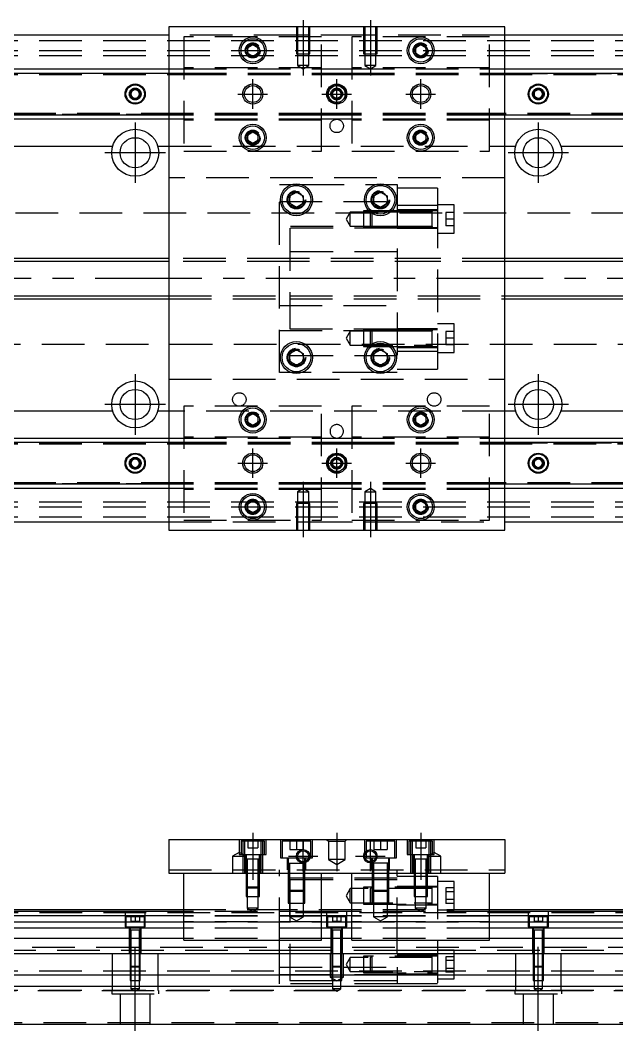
# Model space of a CAD drawing. Extents: x -12 to 699, y -269 to 77.
# Drawn here: x 165.8 to 343.4, y -224.1 to 77 of the extents above; entities that cross this region are included whole.
import ezdxf

# ---------------------------------------------------------------- set-up
doc = ezdxf.new("R2010")
doc.units = 0
doc.linetypes.add('CENTER', pattern=[50.8, 31.75, -6.35, 6.35, -6.35])
doc.linetypes.add('DASHED', pattern=[19.05, 12.7, -6.35])
doc.layers.get('0').update_dxf_attribs({"linetype": 'CONTINUOUS'})
doc.layers.add('CENTER', color=1, linetype='CENTER')

msp = doc.modelspace()

# ---------------------------------------------------------------- linework, layer by layer
at = {"color": 7, "linetype": 'CONTINUOUS'}
for p, q in [((210, 72.5), (0, 72.5)), ((310, 75), (210, 75)), ((210, 75), (210, -75)), ((310, -75), (310, 75)), ((520, 72.5), (310, 72.5)), ((233.5, 68.87), (235, 69.73)), ((235, 69.73), (236.5, 68.87)), ((283.5, 68.87), (285, 69.73)), ((285, 69.73), (286.5, 68.87)), ((233.5, 67.13), (233.5, 68.87)), ((235, 66.27), (233.5, 67.13)), ((236.5, 67.13), (235, 66.27)), ((236.5, 68.87), (236.5, 67.13)), ((283.5, 67.13), (283.5, 68.87)), ((285, 66.27), (283.5, 67.13)), ((286.5, 67.13), (285, 66.27)), ((286.5, 68.87), (286.5, 67.13)), ((0, 62.5), (210, 62.5)), ((0, 61.25), (210, 61.25)), ((310, 62.5), (520, 62.5)), ((310, 61.25), (520, 61.25)), ((198.75, 55.72), (200, 56.44)), ((198.75, 54.28), (198.75, 55.72)), ((200, 53.56), (198.75, 54.28)), ((200, 56.44), (201.25, 55.72)), ((201.25, 54.28), (200, 53.56)), ((201.25, 55.72), (201.25, 54.28)), ((318.75, 55.72), (320, 56.44)), ((318.75, 54.28), (318.75, 55.72)), ((320, 53.56), (318.75, 54.28)), ((320, 56.44), (321.25, 55.72)), ((321.25, 54.28), (320, 53.56)), ((321.25, 55.72), (321.25, 54.28)), ((210, 48.75), (0, 48.75)), ((520, 48.75), (310, 48.75)), ((210, 47.5), (0, 47.5)), ((520, 47.5), (310, 47.5)), ((233.5, 42.87), (235, 43.73)), ((233.5, 41.13), (233.5, 42.87)), ((235, 43.73), (236.5, 42.87)), ((236.5, 42.87), (236.5, 41.13)), ((283.5, 42.87), (285, 43.73)), ((283.5, 41.13), (283.5, 42.87)), ((285, 43.73), (286.5, 42.87)), ((286.5, 42.87), (286.5, 41.13)), ((86.71, 39.5), (193.29, 39.5)), ((206.71, 39.5), (210, 39.5)), ((235, 40.27), (233.5, 41.13)), ((236.5, 41.13), (235, 40.27)), ((285, 40.27), (283.5, 41.13)), ((286.5, 41.13), (285, 40.27)), ((310, 39.5), (313.29, 39.5)), ((326.71, 39.5), (433.29, 39.5)), ((246, 24.65), (248, 25.81)), ((246, 22.35), (246, 24.65)), ((248, 25.81), (250, 24.65)), ((250, 24.65), (250, 22.35)), ((271, 24.65), (273, 25.81)), ((271, 22.35), (271, 24.65)), ((273, 25.81), (275, 24.65)), ((275, 24.65), (275, 22.35)), ((248, 21.19), (246, 22.35)), ((250, 22.35), (248, 21.19)), ((273, 21.19), (271, 22.35)), ((275, 22.35), (273, 21.19)), ((210, 6), (60.5, 6)), ((470, 6), (310, 6)), ((60.5, -6), (210, -6)), ((310, -6), (470, -6)), ((246, -22.35), (248, -21.19)), ((246, -24.65), (246, -22.35)), ((248, -21.19), (250, -22.35)), ((250, -22.35), (250, -24.65)), ((271, -22.35), (273, -21.19)), ((271, -24.65), (271, -22.35)), ((273, -21.19), (275, -22.35)), ((275, -22.35), (275, -24.65)), ((248, -25.81), (246, -24.65)), ((250, -24.65), (248, -25.81)), ((273, -25.81), (271, -24.65)), ((275, -24.65), (273, -25.81)), ((193.29, -39.5), (86.71, -39.5)), ((210, -39.5), (206.71, -39.5)), ((233.5, -41.13), (235, -40.27)), ((233.5, -42.87), (233.5, -41.13)), ((235, -40.27), (236.5, -41.13)), ((236.5, -41.13), (236.5, -42.87)), ((283.5, -41.13), (285, -40.27)), ((283.5, -42.87), (283.5, -41.13)), ((285, -40.27), (286.5, -41.13)), ((286.5, -41.13), (286.5, -42.87)), ((313.29, -39.5), (310, -39.5)), ((433.29, -39.5), (326.71, -39.5)), ((235, -43.73), (233.5, -42.87)), ((236.5, -42.87), (235, -43.73)), ((285, -43.73), (283.5, -42.87)), ((286.5, -42.87), (285, -43.73)), ((0, -47.5), (210, -47.5)), ((310, -47.5), (520, -47.5)), ((0, -48.75), (210, -48.75)), ((310, -48.75), (520, -48.75)), ((198.75, -54.28), (200, -53.56)), ((200, -53.56), (201.25, -54.28)), ((318.75, -54.28), (320, -53.56)), ((320, -53.56), (321.25, -54.28)), ((198.75, -55.72), (198.75, -54.28)), ((200, -56.44), (198.75, -55.72)), ((201.25, -55.72), (200, -56.44)), ((201.25, -54.28), (201.25, -55.72)), ((318.75, -55.72), (318.75, -54.28)), ((320, -56.44), (318.75, -55.72)), ((321.25, -55.72), (320, -56.44)), ((321.25, -54.28), (321.25, -55.72)), ((210, -61.25), (0, -61.25)), ((210, -62.5), (0, -62.5)), ((520, -61.25), (310, -61.25)), ((520, -62.5), (310, -62.5)), ((233.5, -67.13), (235, -66.27)), ((233.5, -68.87), (233.5, -67.13)), ((235, -69.73), (233.5, -68.87)), ((235, -66.27), (236.5, -67.13)), ((236.5, -68.87), (235, -69.73)), ((236.5, -67.13), (236.5, -68.87)), ((283.5, -67.13), (285, -66.27)), ((283.5, -68.87), (283.5, -67.13)), ((285, -69.73), (283.5, -68.87)), ((285, -66.27), (286.5, -67.13)), ((286.5, -68.87), (285, -69.73)), ((286.5, -67.13), (286.5, -68.87)), ((0, -72.5), (210, -72.5)), ((210, -75), (310, -75)), ((310, -72.5), (520, -72.5)), ((210, -167.12), (310, -167.12)), ((210, -167.12), (210, -177.12)), ((310, -167.12), (310, -177.12)), ((210, -177.12), (310, -177.12)), ((214.5, -197.12), (214.5, -177.12)), ((255.5, -197.12), (255.5, -177.12)), ((264.5, -197.12), (264.5, -177.12)), ((305.5, -197.12), (305.5, -177.12)), ((214.5, -188.62), (0, -188.62)), ((214.5, -188.12), (60.5, -188.12)), ((264.5, -188.62), (255.5, -188.62)), ((470, -188.12), (305.5, -188.12)), ((520, -188.62), (305.5, -188.62)), ((214.5, -189.87), (0, -189.87)), ((0, -191.65), (214.5, -191.65)), ((264.5, -189.87), (255.5, -189.87)), ((255.5, -191.65), (264.5, -191.65)), ((520, -189.87), (305.5, -189.87)), ((305.5, -191.65), (520, -191.65)), ((214.5, -193.54), (0, -193.54)), ((264.5, -193.54), (255.5, -193.54)), ((520, -193.54), (305.5, -193.54)), ((214.5, -196.6), (0, -196.6)), ((214.5, -197.12), (255.5, -197.12)), ((264.5, -196.6), (255.5, -196.6)), ((264.5, -197.12), (305.5, -197.12)), ((520, -196.6), (305.5, -196.6)), ((0, -201.12), (520, -201.12)), ((0, -207.42), (520, -207.42)), ((0, -210.82), (520, -210.82)), ((0, -222.12), (520, -222.12))]:
    msp.add_line(p, q, dxfattribs=at)
at = {"color": 3, "linetype": 'DASHED'}
for p, q in [((248, 72.5), (210, 72.5)), ((248, 75), (248, 67)), ((252, 72.5), (248, 72.5)), ((248.35, 75), (248.35, 67)), ((251.65, 67), (251.65, 75)), ((252, 67), (252, 75)), ((268, 72.5), (252, 72.5)), ((268, 75), (268, 67)), ((272, 72.5), (268, 72.5)), ((268.35, 75), (268.35, 67)), ((271.65, 67), (271.65, 75)), ((272, 67), (272, 75)), ((310, 72.5), (272, 72.5)), ((0, 71), (520, 71)), ((255.5, 72), (214.5, 72)), ((214.5, 72), (214.5, 38)), ((255.5, 38), (255.5, 72)), ((305.5, 72), (264.5, 72)), ((264.5, 72), (264.5, 38)), ((305.5, 38), (305.5, 72)), ((0, 68), (520, 68)), ((0, 66.5), (520, 66.5)), ((233, 68), (233.02, 68.3)), ((248, 67), (252, 67)), ((248.35, 67), (248.35, 63.5)), ((251.65, 63.5), (251.65, 67)), ((268, 67), (272, 67)), ((268.35, 67), (268.35, 63.5)), ((271.65, 63.5), (271.65, 67)), ((286.97, 68.33), (287, 68)), ((251.65, 63.5), (248.35, 63.5)), ((248.35, 63.5), (250, 62.55)), ((250, 62.55), (251.65, 63.5)), ((271.65, 63.5), (268.35, 63.5)), ((268.35, 63.5), (270, 62.55)), ((270, 62.55), (271.65, 63.5)), ((0, 61.11), (210, 61.11)), ((0, 61.1), (214.5, 61.1)), ((0, 60.8), (214.5, 60.8)), ((210, 62.5), (214.5, 62.5)), ((210, 61.25), (214.5, 61.25)), ((210, 61.11), (214.5, 61.11)), ((255.5, 62.8), (214.5, 62.8)), ((214.5, 62.5), (255.5, 62.5)), ((214.5, 61.25), (255.5, 61.25)), ((214.5, 61.11), (255.5, 61.11)), ((214.5, 61.1), (255.5, 61.1)), ((214.5, 60.8), (255.5, 60.8)), ((255.5, 62.5), (264.5, 62.5)), ((255.5, 61.25), (264.5, 61.25)), ((255.5, 61.11), (264.5, 61.11)), ((255.5, 61.1), (264.5, 61.1)), ((255.5, 60.8), (264.5, 60.8)), ((305.5, 62.8), (264.5, 62.8)), ((264.5, 62.5), (305.5, 62.5)), ((264.5, 61.25), (305.5, 61.25)), ((264.5, 61.11), (305.5, 61.11)), ((264.5, 61.1), (305.5, 61.1)), ((264.5, 60.8), (305.5, 60.8)), ((305.5, 62.5), (310, 62.5)), ((305.5, 61.25), (310, 61.25)), ((305.5, 61.11), (310, 61.11)), ((305.5, 61.1), (520, 61.1)), ((305.5, 60.8), (520, 60.8)), ((310, 61.11), (520, 61.11)), ((198.5, 55), (198.52, 55.25)), ((258.75, 55.72), (260, 56.44)), ((258.75, 54.28), (258.75, 55.72)), ((260, 53.56), (258.75, 54.28)), ((260, 56.44), (261.25, 55.72)), ((261.25, 54.28), (260, 53.56)), ((261.25, 55.72), (261.25, 54.28)), ((318.5, 55), (318.52, 55.25)), ((214.5, 49.2), (0, 49.2)), ((214.5, 48.9), (0, 48.9)), ((210, 48.89), (0, 48.89)), ((214.5, 48.89), (210, 48.89)), ((214.5, 48.75), (210, 48.75)), ((255.5, 49.2), (214.5, 49.2)), ((255.5, 48.9), (214.5, 48.9)), ((255.5, 48.89), (214.5, 48.89)), ((255.5, 48.75), (214.5, 48.75)), ((264.5, 49.2), (255.5, 49.2)), ((264.5, 48.9), (255.5, 48.9)), ((264.5, 48.89), (255.5, 48.89)), ((264.5, 48.75), (255.5, 48.75)), ((305.5, 49.2), (264.5, 49.2)), ((305.5, 48.9), (264.5, 48.9)), ((305.5, 48.89), (264.5, 48.89)), ((305.5, 48.75), (264.5, 48.75)), ((520, 49.2), (305.5, 49.2)), ((520, 48.9), (305.5, 48.9)), ((310, 48.89), (305.5, 48.89)), ((310, 48.75), (305.5, 48.75)), ((520, 48.89), (310, 48.89)), ((214.5, 47.5), (210, 47.5)), ((255.5, 47.5), (214.5, 47.5)), ((255.5, 47.2), (214.5, 47.2)), ((264.5, 47.5), (255.5, 47.5)), ((305.5, 47.5), (264.5, 47.5)), ((305.5, 47.2), (264.5, 47.2)), ((310, 47.5), (305.5, 47.5)), ((233, 42), (233.03, 42.35)), ((286.97, 42.33), (287, 42)), ((210, 39.5), (310, 39.5)), ((214.5, 38), (255.5, 38)), ((264.5, 38), (305.5, 38)), ((310, 30), (210, 30)), ((243, 28), (246.48, 28)), ((243, -28), (243, 28)), ((246.48, 28), (249.52, 28)), ((249.52, 28), (271.48, 28)), ((271.48, 28), (274.52, 28)), ((274.52, 28), (278, 28)), ((278, 28), (278, -28)), ((290, 27), (278, 27)), ((290, 27), (290, 21.75)), ((243, 23), (278, 23)), ((245.5, 23.5), (245.52, 23.8)), ((270.5, 23.5), (270.52, 23.8)), ((290, 21.75), (278, 21.75)), ((295, 22), (290, 22)), ((290, 21.75), (290, -21.75)), ((295, 13.5), (295, 22)), ((520, 19.5), (76.9, 19.5)), ((264, 19.85), (262.79, 17.75)), ((264, 15.65), (264, 19.85)), ((268, 19.85), (264, 19.85)), ((268, 20.25), (268, 15.25)), ((269.53, 20.25), (268, 20.25)), ((270, 19.85), (268, 19.85)), ((270.26, 20.25), (269.53, 20.25)), ((270.34, 20.19), (270, 19.85)), ((270, 19.82), (270, 19.85)), ((270.82, 19.85), (270, 19.85)), ((270, 15.65), (270, 19.82)), ((270.4, 20.25), (270.26, 20.25)), ((270.4, 20.25), (270.34, 20.19)), ((270.4, 20.25), (270.4, 20.14)), ((275.74, 20.25), (270.4, 20.25)), ((275.74, 20.25), (270.4, 20.25)), ((270.4, 20.14), (270.4, 19.52)), ((270.4, 19.52), (270.4, 15.25)), ((275.18, 19.85), (270.82, 19.85)), ((276.04, 19.85), (275.18, 19.85)), ((276.47, 20.25), (275.74, 20.25)), ((278, 19.85), (276.04, 19.85)), ((278, 20.25), (276.47, 20.25)), ((278, 20.25), (276.47, 20.25)), ((290, 20.5), (278, 20.5)), ((288.4, 20.25), (278, 20.25)), ((288.4, 19.85), (278, 19.85)), ((290, 20.25), (288.39, 20.25)), ((288.4, 15.25), (288.4, 20.25)), ((288.4, 19.85), (288.4, 20.25)), ((288.4, 15.25), (288.4, 20.25)), ((288.4, 20), (288.4, 20.25)), ((288.4, 20.25), (288.4, 20)), ((288.4, 15.51), (288.4, 20)), ((288.4, 15.65), (288.4, 19.85)), ((292.5, 19.75), (292.5, 17.75)), ((295, 19.75), (292.5, 19.75)), ((278, 15.5), (243, 15.5)), ((262.79, 17.75), (264, 15.65)), ((264, 15.65), (268, 15.65)), ((268, 15.65), (270, 15.65)), ((268, 15.25), (270.4, 15.25)), ((270, 15.65), (278, 15.65)), ((270, 15.65), (270.4, 15.25)), ((270.4, 15.25), (278, 15.25)), ((278, 15.65), (288.4, 15.65)), ((278, 15.25), (288.4, 15.25)), ((288.39, 15.25), (290, 15.25)), ((288.4, 15.25), (288.4, 15.65)), ((288.4, 15.25), (288.4, 15.51)), ((288.4, 15.51), (288.4, 15.25)), ((292.5, 17.75), (292.5, 15.75)), ((295, 17.75), (292.5, 17.75)), ((295, 15.75), (292.5, 15.75)), ((246, 15), (246, -15)), ((278, 15), (246, 15)), ((278, 15), (290, 15)), ((290, 13.5), (295, 13.5)), ((278, 8), (243, 8)), ((246, 6), (210, 6)), ((246, 5.13), (210, 5.13)), ((290, 6), (246, 6)), ((290, 5.13), (246, 5.13)), ((310, 6), (290, 6)), ((310, 5.13), (290, 5.13)), ((210, -5.12), (246, -5.12)), ((210, -6), (246, -6)), ((246, -5.12), (290, -5.12)), ((246, -6), (290, -6)), ((290, -5.12), (310, -5.12)), ((290, -6), (310, -6)), ((243, -8), (278, -8)), ((246, -15), (278, -15)), ((290, -15), (278, -15)), ((295, -13.5), (290, -13.5)), ((295, -22), (295, -13.5)), ((243, -15.5), (278, -15.5)), ((264, -15.65), (262.79, -17.75)), ((262.79, -17.75), (264, -19.85)), ((264, -19.85), (264, -15.65)), ((268, -15.65), (264, -15.65)), ((268, -15.25), (268, -20.25)), ((270.4, -15.25), (268, -15.25)), ((270, -15.65), (268, -15.65)), ((270.4, -15.25), (270, -15.65)), ((270, -19.85), (270, -15.65)), ((278, -15.65), (270, -15.65)), ((270.4, -15.25), (270.4, -19.52)), ((278, -15.25), (270.4, -15.25)), ((278, -15.25), (270.4, -15.25)), ((288.4, -15.25), (278, -15.25)), ((288.4, -15.65), (278, -15.65)), ((290, -15.25), (288.39, -15.25)), ((288.4, -20.25), (288.4, -15.25)), ((288.4, -20.25), (288.4, -15.25)), ((288.4, -15.51), (288.4, -15.25)), ((288.4, -15.25), (288.4, -15.51)), ((288.4, -20), (288.4, -15.51)), ((292.5, -15.75), (292.5, -17.75)), ((295, -15.75), (292.5, -15.75)), ((292.5, -17.75), (292.5, -19.75)), ((295, -17.75), (292.5, -17.75)), ((76.97, -19.5), (520, -19.5)), ((264, -19.85), (288.4, -19.85)), ((268, -20.25), (269.53, -20.25)), ((269.53, -20.25), (270.26, -20.25)), ((270, -19.85), (270.34, -20.19)), ((270.26, -20.25), (270.4, -20.25)), ((270.34, -20.19), (270.4, -20.25)), ((270.4, -19.52), (270.4, -20.14)), ((270.4, -20.14), (270.4, -20.25)), ((270.4, -20.25), (275.74, -20.25)), ((275.74, -20.25), (276.47, -20.25)), ((276.47, -20.25), (278, -20.25)), ((276.47, -20.25), (278, -20.25)), ((278, -20.25), (288.4, -20.25)), ((278, -20.5), (290, -20.5)), ((288.39, -20.25), (290, -20.25)), ((288.4, -20.25), (288.4, -20)), ((288.4, -20), (288.4, -20.25)), ((288.4, -20.25), (288.4, -20.25)), ((295, -19.75), (292.5, -19.75)), ((278, -23), (243, -23)), ((245.5, -23.5), (245.52, -23.2)), ((275.48, -23.21), (275.5, -23.5)), ((290, -21.75), (278, -21.75)), ((290, -21.75), (278, -21.75)), ((290, -21.75), (290, -27)), ((290, -22), (295, -22)), ((278, -27), (290, -27)), ((210, -30), (310, -30)), ((246.48, -28), (243, -28)), ((249.52, -28), (246.48, -28)), ((271.48, -28), (249.52, -28)), ((274.52, -28), (271.48, -28)), ((278, -28), (274.52, -28)), ((255.5, -38), (214.5, -38)), ((214.5, -38), (214.5, -72)), ((255.5, -72), (255.5, -38)), ((264.5, -38), (264.5, -72)), ((305.5, -38), (264.5, -38)), ((305.5, -72), (305.5, -38)), ((310, -39.5), (210, -39.5)), ((236.97, -41.67), (237, -42)), ((286.97, -41.67), (287, -42)), ((210, -47.5), (214.5, -47.5)), ((255.5, -47.2), (214.5, -47.2)), ((214.5, -47.5), (255.5, -47.5)), ((255.5, -47.5), (264.5, -47.5)), ((305.5, -47.2), (264.5, -47.2)), ((264.5, -47.5), (305.5, -47.5)), ((305.5, -47.5), (310, -47.5)), ((0, -48.89), (210, -48.89)), ((0, -48.9), (214.5, -48.9)), ((0, -49.2), (214.5, -49.2)), ((210, -48.75), (214.5, -48.75)), ((210, -48.89), (214.5, -48.89)), ((214.5, -48.75), (255.5, -48.75)), ((214.5, -48.89), (255.5, -48.89)), ((214.5, -48.9), (255.5, -48.9)), ((214.5, -49.2), (255.5, -49.2)), ((255.5, -48.75), (264.5, -48.75)), ((255.5, -48.89), (264.5, -48.89)), ((255.5, -48.9), (264.5, -48.9)), ((255.5, -49.2), (264.5, -49.2)), ((264.5, -48.75), (305.5, -48.75)), ((264.5, -48.89), (305.5, -48.89)), ((264.5, -48.9), (305.5, -48.9)), ((264.5, -49.2), (305.5, -49.2)), ((305.5, -48.75), (310, -48.75)), ((305.5, -48.89), (310, -48.89)), ((305.5, -48.9), (520, -48.9)), ((305.5, -49.2), (520, -49.2)), ((310, -48.89), (520, -48.89)), ((258.75, -54.28), (260, -53.56)), ((260, -53.56), (261.25, -54.28)), ((201.48, -54.74), (201.5, -55)), ((258.75, -55.72), (258.75, -54.28)), ((260, -56.44), (258.75, -55.72)), ((261.25, -55.72), (260, -56.44)), ((261.25, -54.28), (261.25, -55.72)), ((261.48, -54.74), (261.5, -55)), ((318.5, -55), (318.52, -54.75)), ((214.5, -60.8), (0, -60.8)), ((214.5, -61.1), (0, -61.1)), ((210, -61.11), (0, -61.11)), ((214.5, -61.11), (210, -61.11)), ((214.5, -61.25), (210, -61.25)), ((214.5, -62.5), (210, -62.5)), ((255.5, -60.8), (214.5, -60.8)), ((255.5, -61.1), (214.5, -61.1)), ((255.5, -61.11), (214.5, -61.11)), ((255.5, -61.25), (214.5, -61.25)), ((255.5, -62.5), (214.5, -62.5)), ((255.5, -62.8), (214.5, -62.8)), ((250, -62.55), (248.35, -63.5)), ((251.65, -63.5), (250, -62.55)), ((264.5, -60.8), (255.5, -60.8)), ((264.5, -61.1), (255.5, -61.1)), ((264.5, -61.11), (255.5, -61.11)), ((264.5, -61.25), (255.5, -61.25)), ((264.5, -62.5), (255.5, -62.5)), ((305.5, -60.8), (264.5, -60.8)), ((305.5, -61.1), (264.5, -61.1)), ((305.5, -61.11), (264.5, -61.11)), ((305.5, -61.25), (264.5, -61.25)), ((305.5, -62.5), (264.5, -62.5)), ((305.5, -62.8), (264.5, -62.8)), ((270, -62.55), (268.35, -63.5)), ((271.65, -63.5), (270, -62.55)), ((520, -60.8), (305.5, -60.8)), ((520, -61.1), (305.5, -61.1)), ((310, -61.11), (305.5, -61.11)), ((310, -61.25), (305.5, -61.25)), ((310, -62.5), (305.5, -62.5)), ((520, -61.11), (310, -61.11)), ((248.35, -63.5), (250, -63.5)), ((248.35, -63.5), (248.35, -67)), ((250, -63.5), (251.65, -63.5)), ((251.65, -67), (251.65, -63.5)), ((268.35, -63.5), (270, -63.5)), ((268.35, -63.5), (268.35, -67)), ((270, -63.5), (271.65, -63.5)), ((271.65, -67), (271.65, -63.5)), ((0, -66.5), (520, -66.5)), ((0, -68), (520, -68)), ((233, -68), (233.02, -67.7)), ((252, -67), (248, -67)), ((248, -67), (248, -75)), ((248.35, -67), (248.35, -75)), ((251.65, -75), (251.65, -67)), ((252, -75), (252, -67)), ((272, -67), (268, -67)), ((268, -67), (268, -75)), ((268.35, -67), (268.35, -75)), ((271.65, -75), (271.65, -67)), ((272, -75), (272, -67)), ((286.97, -67.67), (287, -68)), ((0, -71), (520, -71)), ((214.5, -72), (255.5, -72)), ((264.5, -72), (305.5, -72)), ((210, -72.5), (248, -72.5)), ((248, -72.5), (252, -72.5)), ((252, -72.5), (268, -72.5)), ((268, -72.5), (272, -72.5)), ((272, -72.5), (310, -72.5)), ((231, -167.12), (231, -171.62)), ((238.5, -167.62), (231.5, -167.62)), ((231.5, -167.62), (231.5, -171.62)), ((232, -167.12), (232, -167.62)), ((232, -167.62), (232, -171.62)), ((232.5, -167.12), (232.5, -177.12)), ((233.5, -167.62), (233.5, -169.62)), ((235, -167.62), (235, -169.62)), ((236.5, -167.62), (236.5, -169.62)), ((237.5, -177.12), (237.5, -167.12)), ((238, -167.62), (238, -167.12)), ((238, -171.62), (238, -167.62)), ((238.5, -171.62), (238.5, -167.62)), ((239, -171.62), (239, -167.12)), ((243.25, -167.12), (243.25, -172.62)), ((252.25, -167.62), (243.75, -167.62)), ((243.75, -167.62), (243.75, -172.62)), ((246, -167.62), (246, -170.12)), ((248, -167.62), (248, -170.12)), ((250, -167.62), (250, -170.12)), ((252.25, -172.62), (252.25, -167.62)), ((252.75, -172.62), (252.75, -167.12)), ((257, -167.12), (257.5, -167.62)), ((257.5, -167.62), (257.5, -173.12)), ((257.5, -167.62), (262.5, -167.62)), ((262.5, -167.62), (263, -167.12)), ((262.5, -173.12), (262.5, -167.62)), ((268.25, -167.12), (268.25, -172.62)), ((277.25, -167.62), (268.75, -167.62)), ((268.75, -167.62), (268.75, -170.56)), ((271, -167.62), (271, -170.12)), ((273, -167.62), (273, -170.12)), ((275, -167.62), (275, -170.12)), ((277.25, -172.62), (277.25, -167.62)), ((277.75, -172.62), (277.75, -167.12)), ((281, -167.12), (281, -171.62)), ((288.5, -167.62), (281.5, -167.62)), ((281.5, -167.62), (281.5, -171.62)), ((282, -167.12), (282, -167.62)), ((282, -167.62), (282, -171.62)), ((282.5, -167.12), (282.5, -177.12)), ((283.5, -167.62), (283.5, -169.62)), ((285, -167.62), (285, -169.62)), ((286.5, -167.62), (286.5, -169.62)), ((287.5, -177.12), (287.5, -167.12)), ((288, -167.62), (288, -167.12)), ((288, -171.62), (288, -167.62)), ((288.5, -171.62), (288.5, -167.62)), ((289, -171.62), (289, -167.12)), ((231, -170.97), (229, -172.12)), ((233, -172.12), (231, -170.97)), ((231, -171.62), (239, -171.62)), ((232, -171.62), (232, -177.12)), ((232.75, -171.62), (232.75, -177.12)), ((233, -171.62), (233, -173.02)), ((233.5, -169.62), (235, -169.62)), ((235, -169.62), (236.5, -169.62)), ((237, -173.02), (237, -171.62)), ((237.25, -177.12), (237.25, -171.62)), ((238, -177.12), (238, -171.62)), ((246, -170.12), (248, -170.12)), ((248, -170.12), (250, -170.12)), ((268.75, -170.56), (268.75, -171.04)), ((268.75, -171.04), (268.75, -172.62)), ((271, -170.12), (273, -170.12)), ((273, -170.12), (275, -170.12)), ((281, -171.62), (289, -171.62)), ((282, -171.62), (282, -177.12)), ((282.75, -171.62), (282.75, -177.12)), ((283, -171.62), (283, -173.02)), ((283.5, -169.62), (285, -169.62)), ((285, -169.62), (286.5, -169.62)), ((289, -170.97), (287, -172.12)), ((287, -173.02), (287, -171.62)), ((287.25, -177.12), (287.25, -171.62)), ((288, -177.12), (288, -171.62)), ((291, -172.12), (289, -170.97)), ((229, -172.12), (233, -172.12)), ((229, -172.12), (229, -177.12)), ((233, -173.01), (233, -173.02)), ((233.22, -173.02), (233, -173.02)), ((233, -173.02), (233, -173.03)), ((233, -173.02), (233, -177.12)), ((236.78, -173.02), (233.22, -173.02)), ((233.35, -173.02), (233.35, -177.12)), ((236.65, -177.12), (236.65, -173.02)), ((237, -173.02), (236.78, -173.02)), ((237, -173.02), (237, -173.01)), ((237, -173.03), (237, -173.02)), ((237, -177.12), (237, -173.02)), ((243.25, -172.62), (252.75, -172.62)), ((245.25, -172.62), (245.25, -176.12)), ((245.5, -172.62), (245.5, -174.22)), ((245.5, -174.21), (245.5, -174.22)), ((245.5, -174.22), (245.76, -174.22)), ((245.5, -174.22), (250.5, -174.22)), ((245.5, -174.22), (245.5, -174.22)), ((245.5, -174.22), (245.5, -176.12)), ((245.9, -174.22), (245.9, -176.12)), ((250.1, -176.12), (250.1, -174.22)), ((250.5, -173.69), (250.5, -172.62)), ((250.5, -174.06), (250.5, -173.69)), ((250.5, -174.22), (250.5, -174.06)), ((250.5, -174.22), (250.5, -174.21)), ((250.5, -174.22), (250.5, -174.22)), ((250.5, -176.12), (250.5, -174.22)), ((250.75, -176.12), (250.75, -172.62)), ((257.5, -173.12), (260, -174.56)), ((262.5, -173.12), (257.5, -173.12)), ((260, -174.56), (262.5, -173.12)), ((268.25, -172.62), (277.75, -172.62)), ((270.25, -172.62), (270.25, -176.12)), ((270.5, -172.62), (270.5, -173.69)), ((270.5, -173.69), (270.5, -174.06)), ((270.5, -174.06), (270.5, -174.22)), ((270.5, -174.21), (270.5, -174.22)), ((270.76, -174.22), (270.5, -174.22)), ((270.5, -174.22), (270.5, -174.22)), ((270.5, -174.22), (270.5, -176.12)), ((275.24, -174.22), (270.76, -174.22)), ((270.9, -174.22), (270.9, -176.12)), ((275.1, -176.12), (275.1, -174.22)), ((275.5, -174.22), (275.24, -174.22)), ((275.5, -174.22), (275.5, -172.62)), ((275.5, -174.22), (275.5, -174.21)), ((275.5, -174.22), (275.5, -174.22)), ((275.5, -176.12), (275.5, -174.22)), ((275.75, -176.12), (275.75, -172.62)), ((283, -173.01), (283, -173.02)), ((283.22, -173.02), (283, -173.02)), ((283, -173.02), (283, -177.12)), ((283, -173.02), (283, -173.03)), ((286.78, -173.02), (283.22, -173.02)), ((283.35, -173.02), (283.35, -177.12)), ((286.65, -177.12), (286.65, -173.02)), ((287, -173.02), (286.78, -173.02)), ((287, -172.12), (291, -172.12)), ((287, -173.02), (287, -173.01)), ((287, -177.12), (287, -173.02)), ((287, -173.03), (287, -173.02)), ((291, -177.12), (291, -172.12)), ((210, -176.12), (310, -176.12)), ((233, -177.12), (233, -181.27)), ((233, -177.12), (233, -181.27)), ((233.35, -177.12), (233.35, -181.62)), ((236.65, -181.62), (236.65, -177.12)), ((237, -181.27), (237, -177.12)), ((237, -181.27), (237, -177.12)), ((243, -177.12), (243, -176.12)), ((243, -197.12), (243, -177.12)), ((245.5, -176.12), (245.5, -177.12)), ((245.5, -176.12), (245.5, -177.12)), ((245.5, -177.12), (245.5, -182.22)), ((245.5, -177.12), (245.5, -182.22)), ((245.9, -176.12), (245.9, -177.12)), ((245.9, -177.12), (245.9, -182.62)), ((250.1, -177.12), (250.1, -176.12)), ((250.1, -182.62), (250.1, -177.12)), ((250.5, -177.12), (250.5, -176.12)), ((250.5, -177.12), (250.5, -176.12)), ((250.5, -182.22), (250.5, -177.12)), ((250.5, -182.22), (250.5, -177.12)), ((270.5, -176.12), (270.5, -177.12)), ((270.5, -176.12), (270.5, -177.12)), ((270.5, -177.12), (270.5, -182.22)), ((270.5, -177.12), (270.5, -182.22)), ((270.9, -176.12), (270.9, -177.12)), ((270.9, -177.12), (270.9, -182.62)), ((275.1, -177.12), (275.1, -176.12)), ((275.1, -182.62), (275.1, -177.12)), ((275.5, -177.12), (275.5, -176.12)), ((275.5, -177.12), (275.5, -176.12)), ((275.5, -182.22), (275.5, -177.12)), ((275.5, -182.22), (275.5, -177.12)), ((278, -177.12), (278, -176.12)), ((278, -197.12), (278, -177.12)), ((283, -177.12), (283, -181.27)), ((283, -177.12), (283, -181.27)), ((283.35, -177.12), (283.35, -181.62)), ((286.65, -181.62), (286.65, -177.12)), ((287, -181.27), (287, -177.12)), ((287, -181.27), (287, -177.12)), ((278, -178.62), (243, -178.62)), ((278, -179.12), (246, -179.12)), ((246, -179.12), (246, -209.12)), ((283, -178.12), (278, -178.12)), ((290, -178.12), (278, -178.12)), ((283.35, -178.12), (283, -178.12)), ((286.65, -178.12), (283.35, -178.12)), ((287, -178.12), (286.65, -178.12)), ((290, -178.12), (290, -210.12)), ((295, -179.62), (290, -179.62)), ((295, -188.12), (295, -179.62)), ((233, -181.27), (237, -181.27)), ((233, -181.27), (233, -184.12)), ((233, -181.27), (233.35, -181.62)), ((236.65, -181.62), (233.35, -181.62)), ((233.35, -181.62), (233.35, -184.12)), ((236.65, -181.62), (237, -181.27)), ((236.65, -184.12), (236.65, -181.62)), ((237, -184.12), (237, -181.27)), ((245.5, -182.22), (250.5, -182.22)), ((245.5, -182.22), (245.5, -186.12)), ((245.5, -182.22), (245.9, -182.62)), ((250.1, -182.62), (245.9, -182.62)), ((245.9, -182.62), (245.9, -186.12)), ((250.1, -182.62), (250.5, -182.22)), ((250.1, -186.12), (250.1, -182.62)), ((250.5, -186.12), (250.5, -182.22)), ((264, -181.77), (262.79, -183.87)), ((264, -185.97), (264, -181.77)), ((288.4, -181.77), (264, -181.77)), ((268, -181.37), (268, -186.37)), ((290, -181.37), (268, -181.37)), ((270.4, -181.37), (270.4, -186.37)), ((270.5, -182.22), (275.5, -182.22)), ((270.5, -182.22), (270.5, -186.12)), ((270.5, -182.22), (270.9, -182.62)), ((275.1, -182.62), (270.9, -182.62)), ((270.9, -182.62), (270.9, -186.12)), ((275.1, -182.62), (275.5, -182.22)), ((275.1, -186.12), (275.1, -182.62)), ((275.5, -186.12), (275.5, -182.22)), ((290, -181.12), (278, -181.12)), ((283, -181.27), (287, -181.27)), ((283, -181.27), (283, -184.12)), ((283, -181.27), (283.35, -181.62)), ((286.65, -181.62), (283.35, -181.62)), ((283.35, -181.62), (283.35, -184.12)), ((286.65, -181.62), (287, -181.27)), ((286.65, -184.12), (286.65, -181.62)), ((287, -184.12), (287, -181.27)), ((288.4, -186.37), (288.4, -181.37)), ((292.5, -181.56), (292.5, -186.18)), ((295, -181.56), (292.5, -181.56)), ((295, -182.72), (292.5, -182.72)), ((233, -184.12), (237, -184.12)), ((233.35, -184.12), (233.35, -187.62)), ((236.65, -187.62), (236.65, -184.12)), ((245.5, -186.12), (250.5, -186.12)), ((245.9, -186.12), (245.9, -190.12)), ((250.1, -190.12), (250.1, -186.12)), ((262.79, -183.87), (264, -185.97)), ((264, -185.97), (288.4, -185.97)), ((268, -186.37), (290, -186.37)), ((270.5, -186.12), (275.5, -186.12)), ((270.9, -186.12), (270.9, -190.12)), ((275.1, -190.12), (275.1, -186.12)), ((278, -186.62), (290, -186.62)), ((283, -184.12), (287, -184.12)), ((283.35, -184.12), (283.35, -187.62)), ((286.65, -187.62), (286.65, -184.12)), ((295, -185.02), (292.5, -185.02)), ((295, -186.18), (292.5, -186.18)), ((470, -188.99), (55, -188.99)), ((197, -188.62), (197, -193.12)), ((203, -193.12), (203, -188.62)), ((246, -188.12), (214.5, -188.12)), ((255.5, -188.62), (214.5, -188.62)), ((236.65, -187.62), (233.35, -187.62)), ((233.35, -187.62), (235, -188.57)), ((235, -188.57), (236.65, -187.62)), ((305.5, -188.12), (246, -188.12)), ((257, -188.62), (257, -193.12)), ((263, -193.12), (263, -188.62)), ((305.5, -188.62), (264.5, -188.62)), ((286.65, -187.62), (283.35, -187.62)), ((283.35, -187.62), (285, -188.57)), ((285, -188.57), (286.65, -187.62)), ((290, -188.12), (295, -188.12)), ((317, -188.62), (317, -193.12)), ((323, -193.12), (323, -188.62)), ((202.75, -190.12), (197.25, -190.12)), ((197.25, -190.12), (197.25, -193.12)), ((198.75, -190.12), (198.75, -191.42)), ((198.75, -191.42), (200, -191.42)), ((200, -190.12), (200, -191.42)), ((200, -191.42), (201.25, -191.42)), ((201.25, -190.12), (201.25, -191.42)), ((202.75, -193.12), (202.75, -190.12)), ((255.5, -189.87), (214.5, -189.87)), ((255.5, -189.92), (214.5, -189.92)), ((255.5, -191.62), (214.5, -191.62)), ((214.5, -191.65), (255.5, -191.65)), ((250.1, -190.12), (245.9, -190.12)), ((245.9, -190.12), (248, -191.33)), ((248, -191.33), (250.1, -190.12)), ((262.75, -190.12), (257.25, -190.12)), ((257.25, -190.12), (257.25, -193.12)), ((258.75, -190.12), (258.75, -191.42)), ((258.75, -191.42), (260, -191.42)), ((260, -190.12), (260, -191.42)), ((260, -191.42), (261.25, -191.42)), ((261.25, -190.12), (261.25, -191.42)), ((262.75, -193.12), (262.75, -190.12)), ((305.5, -189.87), (264.5, -189.87)), ((305.5, -189.92), (264.5, -189.92)), ((305.5, -191.62), (264.5, -191.62)), ((264.5, -191.65), (305.5, -191.65)), ((275.1, -190.12), (270.9, -190.12)), ((270.9, -190.12), (273, -191.33)), ((273, -191.33), (275.1, -190.12)), ((322.75, -190.12), (317.25, -190.12)), ((317.25, -190.12), (317.25, -193.12)), ((318.75, -190.12), (318.75, -191.42)), ((318.75, -191.42), (320, -191.42)), ((320, -190.12), (320, -191.42)), ((320, -191.42), (321.25, -191.42)), ((321.25, -190.12), (321.25, -191.42)), ((322.75, -193.12), (322.75, -190.12)), ((197, -193.12), (203, -193.12)), ((198.25, -193.12), (198.25, -201.12)), ((198.5, -193.12), (198.5, -194.12)), ((198.5, -194.11), (198.5, -194.12)), ((198.62, -194.12), (198.5, -194.12)), ((198.5, -194.12), (198.5, -201.12)), ((198.5, -194.12), (198.5, -194.12)), ((200, -194.12), (198.62, -194.12)), ((198.75, -194.12), (198.75, -201.12)), ((201.38, -194.12), (200, -194.12)), ((201.25, -201.12), (201.25, -194.12)), ((201.5, -194.12), (201.38, -194.12)), ((201.5, -194.12), (201.5, -193.12)), ((201.5, -194.12), (201.5, -194.11)), ((201.5, -201.12), (201.5, -194.12)), ((201.5, -194.12), (201.5, -194.12)), ((201.75, -201.12), (201.75, -193.12)), ((255.5, -193.54), (214.5, -193.54)), ((257, -193.12), (263, -193.12)), ((258.25, -193.12), (258.25, -201.12)), ((258.5, -193.12), (258.5, -194.12)), ((258.5, -194.11), (258.5, -194.12)), ((258.62, -194.12), (258.5, -194.12)), ((258.5, -194.12), (258.5, -201.12)), ((258.5, -194.12), (258.5, -194.12)), ((260, -194.12), (258.62, -194.12)), ((258.75, -194.12), (258.75, -201.12)), ((261.38, -194.12), (260, -194.12)), ((261.25, -201.12), (261.25, -194.12)), ((261.5, -194.12), (261.38, -194.12)), ((261.5, -194.12), (261.5, -193.12)), ((261.5, -194.12), (261.5, -194.11)), ((261.5, -201.12), (261.5, -194.12)), ((261.5, -194.12), (261.5, -194.12)), ((261.75, -201.12), (261.75, -193.12)), ((305.5, -193.54), (264.5, -193.54)), ((317, -193.12), (323, -193.12)), ((318.25, -193.12), (318.25, -201.12)), ((318.5, -193.12), (318.5, -194.12)), ((318.5, -194.11), (318.5, -194.12)), ((318.62, -194.12), (318.5, -194.12)), ((318.5, -194.12), (318.5, -201.12)), ((318.5, -194.12), (318.5, -194.12)), ((320, -194.12), (318.62, -194.12)), ((318.75, -194.12), (318.75, -201.12)), ((321.38, -194.12), (320, -194.12)), ((321.25, -201.12), (321.25, -194.12)), ((321.5, -194.12), (321.38, -194.12)), ((321.5, -194.12), (321.5, -193.12)), ((321.5, -194.12), (321.5, -194.11)), ((321.5, -201.12), (321.5, -194.12)), ((321.5, -194.12), (321.5, -194.12)), ((321.75, -201.12), (321.75, -193.12)), ((255.5, -196.6), (214.5, -196.6)), ((255.5, -196.62), (214.5, -196.62)), ((243, -201.12), (243, -197.12)), ((305.5, -196.6), (264.5, -196.6)), ((305.5, -196.62), (264.5, -196.62)), ((278, -201.12), (278, -197.12)), ((55, -199.24), (470, -199.24)), ((81.5, -200.12), (243, -200.12)), ((193.29, -212.12), (193.29, -201.12)), ((198.5, -201.12), (198.5, -204.87)), ((198.5, -201.12), (198.5, -204.87)), ((198.75, -201.12), (198.75, -205.12)), ((201.25, -205.12), (201.25, -201.12)), ((201.5, -204.87), (201.5, -201.12)), ((201.5, -204.87), (201.5, -201.12)), ((206.71, -201.12), (206.71, -212.12)), ((243, -200.12), (246, -200.12)), ((243, -205.12), (243, -201.12)), ((246, -200.12), (278, -200.12)), ((246, -200.12), (278, -200.12)), ((258, -201.12), (258, -208.12)), ((258.5, -201.12), (258.5, -204.87)), ((258.5, -201.12), (258.5, -204.87)), ((258.75, -201.12), (258.75, -205.12)), ((261.25, -205.12), (261.25, -201.12)), ((261.5, -204.87), (261.5, -201.12)), ((261.5, -204.87), (261.5, -201.12)), ((262, -208.12), (262, -201.12)), ((278, -200.12), (288.5, -200.12)), ((278, -200.12), (288.5, -200.12)), ((290, -201.62), (278, -201.62)), ((288.5, -200.12), (288.75, -200.12)), ((288.5, -200.12), (288.75, -200.12)), ((288.75, -200.12), (290, -200.12)), ((288.75, -200.12), (470, -200.12)), ((295, -200.12), (290, -200.12)), ((295, -208.62), (295, -200.12)), ((313.29, -212.12), (313.29, -201.12)), ((318.5, -201.12), (318.5, -204.87)), ((318.5, -201.12), (318.5, -204.87)), ((318.75, -201.12), (318.75, -205.12)), ((321.25, -205.12), (321.25, -201.12)), ((321.5, -204.87), (321.5, -201.12)), ((321.5, -204.87), (321.5, -201.12)), ((326.71, -201.12), (326.71, -212.12)), ((264, -202.27), (262.79, -204.37)), ((262.79, -204.37), (264, -206.47)), ((264, -206.47), (264, -202.27)), ((288.4, -202.27), (264, -202.27)), ((268, -201.87), (268, -206.87)), ((290, -201.87), (268, -201.87)), ((270.4, -201.87), (270.4, -206.87)), ((288.4, -206.87), (288.4, -201.87)), ((292.5, -202.06), (292.5, -206.68)), ((295, -202.06), (292.5, -202.06)), ((295, -203.22), (292.5, -203.22)), ((0, -206.27), (520, -206.27)), ((198.5, -204.87), (201.5, -204.87)), ((198.5, -204.87), (198.5, -207.42)), ((198.5, -204.87), (198.75, -205.12)), ((198.5, -207.42), (198.5, -209.12)), ((201.25, -205.12), (198.75, -205.12)), ((198.75, -205.12), (198.75, -209.12)), ((201.25, -205.12), (201.5, -204.87)), ((201.25, -209.12), (201.25, -205.12)), ((201.5, -207.42), (201.5, -204.87)), ((201.5, -209.12), (201.5, -207.42)), ((243, -205.12), (278, -205.12)), ((243, -207.42), (243, -205.12)), ((243, -207.4), (278, -207.4)), ((246, -207.4), (243, -207.4)), ((243, -210.12), (243, -207.42)), ((278, -207.4), (246, -207.4)), ((258.5, -204.87), (261.5, -204.87)), ((258.5, -204.87), (258.5, -207.42)), ((258.5, -204.87), (258.75, -205.12)), ((258.5, -207.42), (258.5, -209.12)), ((261.25, -205.12), (258.75, -205.12)), ((258.75, -205.12), (258.75, -209.12)), ((261.25, -205.12), (261.5, -204.87)), ((261.25, -209.12), (261.25, -205.12)), ((261.5, -207.42), (261.5, -204.87)), ((261.5, -209.12), (261.5, -207.42)), ((264, -206.47), (288.4, -206.47)), ((268, -206.87), (290, -206.87)), ((278, -205.12), (278, -207.42)), ((278, -207.12), (290, -207.12)), ((278, -207.42), (278, -210.12)), ((295, -205.52), (292.5, -205.52)), ((295, -206.68), (292.5, -206.68)), ((318.5, -204.87), (321.5, -204.87)), ((318.5, -204.87), (318.5, -207.42)), ((318.5, -204.87), (318.75, -205.12)), ((318.5, -207.42), (318.5, -209.12)), ((321.25, -205.12), (318.75, -205.12)), ((318.75, -205.12), (318.75, -209.12)), ((321.25, -205.12), (321.5, -204.87)), ((321.25, -209.12), (321.25, -205.12)), ((321.5, -207.42), (321.5, -204.87)), ((321.5, -209.12), (321.5, -207.42)), ((198.5, -209.12), (201.5, -209.12)), ((198.75, -209.12), (198.75, -211.62)), ((201.25, -211.62), (201.25, -209.12)), ((278, -210.12), (243, -210.12)), ((246, -209.12), (278, -209.12)), ((262, -208.12), (258, -208.12)), ((258, -208.12), (260, -209.27)), ((258.5, -209.12), (261.5, -209.12)), ((258.75, -209.12), (258.75, -211.62)), ((260, -209.27), (262, -208.12)), ((261.25, -211.62), (261.25, -209.12)), ((290, -210.12), (278, -210.12)), ((290, -208.62), (295, -208.62)), ((318.5, -209.12), (321.5, -209.12)), ((318.75, -209.12), (318.75, -211.62)), ((321.25, -211.62), (321.25, -209.12)), ((0, -211.97), (520, -211.97)), ((56.71, -212.12), (463.29, -212.12)), ((193, -212.12), (207, -212.12)), ((193, -212.12), (193, -213.12)), ((193, -213.12), (207, -213.12)), ((195.5, -213.12), (195.5, -222.12)), ((201.25, -211.62), (198.75, -211.62)), ((198.75, -211.62), (200, -212.34)), ((200, -212.34), (201.25, -211.62)), ((204.5, -222.12), (204.5, -213.12)), ((207, -213.12), (207, -212.12)), ((261.25, -211.62), (258.75, -211.62)), ((258.75, -211.62), (260, -212.34)), ((260, -212.34), (261.25, -211.62)), ((313, -212.12), (327, -212.12)), ((313, -212.12), (313, -213.12)), ((313, -213.12), (327, -213.12)), ((315.5, -213.12), (315.5, -222.12)), ((321.25, -211.62), (318.75, -211.62)), ((318.75, -211.62), (320, -212.34)), ((320, -212.34), (321.25, -211.62)), ((324.5, -222.12), (324.5, -213.12)), ((327, -213.12), (327, -212.12)), ((77.5, -221.62), (520, -221.62))]:
    msp.add_line(p, q, dxfattribs=at)
at = {"color": 3, "linetype": 'CONTINUOUS'}
for p, q in [((210, 5.13), (60.5, 5.13)), ((470, 5.13), (310, 5.13)), ((60.5, -5.12), (210, -5.12)), ((310, -5.12), (470, -5.12)), ((270.4, -181.37), (270, -181.77)), ((270, -185.97), (270, -181.77)), ((270.4, -186.37), (270, -185.97)), ((270.4, -201.87), (270, -202.27)), ((270, -206.47), (270, -202.27)), ((270.4, -206.87), (270, -206.47))]:
    msp.add_line(p, q, dxfattribs=at)
at = {"color": 7, "linetype": 'CONTINUOUS'}
for centre, radius in [((235, 68), 4), ((235, 68), 3.5), ((285, 68), 4), ((285, 68), 3.5), ((200, 55), 3), ((200, 55), 2.75), ((235, 55), 2.5), ((260, 55), 3), ((260, 55), 2.5), ((285, 55), 2.5), ((320, 55), 3), ((320, 55), 2.75), ((235, 42), 4), ((235, 42), 3.5), ((285, 42), 4), ((285, 42), 3.5), ((200, 37.5), 7), ((320, 37.5), 7), ((200, 37.5), 4.5), ((320, 37.5), 4.5), ((248, 23.5), 4.75), ((248, 23.5), 4.25), ((273, 23.5), 4.75), ((273, 23.5), 4.25), ((248, -23.5), 4.75), ((248, -23.5), 4.25), ((273, -23.5), 4.75), ((273, -23.5), 4.25), ((200, -37.5), 7), ((200, -37.5), 4.5), ((320, -37.5), 7), ((320, -37.5), 4.5), ((235, -42), 4), ((235, -42), 3.5), ((285, -42), 4), ((285, -42), 3.5), ((200, -55), 3), ((200, -55), 2.75), ((235, -55), 2.5), ((260, -55), 3), ((260, -55), 2.5), ((285, -55), 2.5), ((320, -55), 3), ((320, -55), 2.75), ((235, -68), 4), ((235, -68), 3.5), ((285, -68), 4), ((285, -68), 3.5), ((250, -172.12), 1.65), ((270, -172.12), 1.65)]:
    msp.add_circle(centre, radius, dxfattribs=at)
at = {"color": 3, "linetype": 'DASHED'}
for centre, radius in [((235, 68), 2.25), ((235, 68), 2), ((285, 68), 2.25), ((285, 68), 2), ((200, 55), 1.75), ((200, 55), 1.5), ((260, 55), 1.75), ((260, 55), 1.5), ((260, 55), 1.25), ((320, 55), 1.75), ((320, 55), 1.5), ((260, 45.5), 2), ((235, 42), 2.25), ((235, 42), 2), ((285, 42), 2.25), ((285, 42), 2), ((248, 23.5), 2.75), ((248, 23.5), 2.5), ((273, 23.5), 2.75), ((273, 23.5), 2.5), ((248, -23.5), 2.75), ((248, -23.5), 2.5), ((273, -23.5), 2.75), ((273, -23.5), 2.5), ((231, -36), 2), ((289, -36), 2), ((235, -42), 2.25), ((235, -42), 2), ((285, -42), 2.25), ((285, -42), 2), ((200, -55), 1.75), ((200, -55), 1.5), ((260, -55), 1.75), ((260, -55), 1.5), ((260, -55), 1.25), ((320, -55), 1.75), ((320, -55), 1.5), ((235, -68), 2.25), ((235, -68), 2), ((285, -68), 2.25), ((285, -68), 2)]:
    msp.add_circle(centre, radius, dxfattribs=at)
at = {"color": 3, "linetype": 'CONTINUOUS'}
for centre, radius in [((235, 55), 3), ((285, 55), 3), ((235, -55), 3), ((285, -55), 3), ((250, -172.12), 2), ((270, -172.12), 2)]:
    msp.add_circle(centre, radius, dxfattribs=at)
at = {"color": 7, "linetype": 'CONTINUOUS'}
for centre, radius, start, end in [((235, 68), 1.65, 95.38, 144.62), ((235, 68), 1.65, 84.62, 95.38), ((235, 68), 1.65, 35.38, 84.62), ((285, 68), 1.65, 95.38, 144.62), ((285, 68), 1.65, 84.62, 95.38), ((285, 68), 1.65, 35.38, 84.62), ((235, 68), 1.65, 155.38, 180), ((235, 68), 1.65, 180, 204.62), ((235, 68), 1.65, 144.62, 155.38), ((235, 68), 1.65, 204.62, 215.38), ((235, 68), 1.65, 215.38, 264.62), ((235, 68), 1.65, 264.62, 275.38), ((235, 68), 1.65, 275.38, 324.62), ((235, 68), 1.65, 24.62, 35.38), ((235, 68), 1.65, 324.62, 335.38), ((235, 68), 1.65, 335.38, 24.62), ((285, 68), 1.65, 155.38, 180), ((285, 68), 1.65, 180, 204.62), ((285, 68), 1.65, 144.62, 155.38), ((285, 68), 1.65, 204.62, 215.38), ((285, 68), 1.65, 215.38, 264.62), ((285, 68), 1.65, 264.62, 275.38), ((285, 68), 1.65, 275.38, 324.62), ((285, 68), 1.65, 24.62, 35.38), ((285, 68), 1.65, 324.62, 335.38), ((285, 68), 1.65, 335.38, 24.62), ((200, 55), 1.25, 120, 180), ((200, 55), 1.25, 180, 240), ((200, 55), 1.25, 60, 120), ((200, 55), 1.25, 0, 60), ((200, 55), 1.25, 300, 0), ((320, 55), 1.25, 120, 180), ((320, 55), 1.25, 180, 240), ((320, 55), 1.25, 60, 120), ((320, 55), 1.25, 0, 60), ((320, 55), 1.25, 300, 0), ((200, 55), 1.25, 240, 300), ((320, 55), 1.25, 240, 300), ((235, 42), 1.65, 155.38, 180), ((235, 42), 1.65, 144.62, 155.38), ((235, 42), 1.65, 95.38, 144.62), ((235, 42), 1.65, 84.62, 95.38), ((235, 42), 1.65, 35.38, 84.62), ((235, 42), 1.65, 24.62, 35.38), ((235, 42), 1.65, 335.38, 24.62), ((285, 42), 1.65, 155.38, 180), ((285, 42), 1.65, 144.62, 155.38), ((285, 42), 1.65, 95.38, 144.62), ((285, 42), 1.65, 84.62, 95.38), ((285, 42), 1.65, 35.38, 84.62), ((285, 42), 1.65, 24.62, 35.38), ((285, 42), 1.65, 335.38, 24.62), ((235, 42), 1.65, 180, 204.62), ((235, 42), 1.65, 204.62, 215.38), ((235, 42), 1.65, 215.38, 264.62), ((235, 42), 1.65, 264.62, 275.38), ((235, 42), 1.65, 275.38, 324.62), ((235, 42), 1.65, 324.62, 335.38), ((285, 42), 1.65, 180, 204.62), ((285, 42), 1.65, 204.62, 215.38), ((285, 42), 1.65, 215.38, 264.62), ((285, 42), 1.65, 264.62, 275.38), ((285, 42), 1.65, 275.38, 324.62), ((285, 42), 1.65, 324.62, 335.38), ((248, 23.5), 2.1, 162.2472, 180), ((248, 23.5), 2.1, 137.7528, 162.2472), ((248, 23.5), 2.1, 102.2472, 137.7528), ((248, 23.5), 2.1, 77.7528, 102.2472), ((248, 23.5), 2.1, 42.2472, 77.7528), ((248, 23.5), 2.1, 17.7528, 42.2472), ((248, 23.5), 2.1, 342.2472, 17.7528), ((273, 23.5), 2.1, 162.2472, 180), ((273, 23.5), 2.1, 137.7528, 162.2472), ((273, 23.5), 2.1, 102.2472, 137.7528), ((273, 23.5), 2.1, 77.7528, 102.2472), ((273, 23.5), 2.1, 42.2472, 77.7528), ((273, 23.5), 2.1, 17.7528, 42.2472), ((273, 23.5), 2.1, 342.2472, 17.7528), ((248, 23.5), 2.1, 180, 197.7528), ((248, 23.5), 2.1, 197.7528, 222.2472), ((248, 23.5), 2.1, 222.2472, 257.7528), ((248, 23.5), 2.1, 257.7528, 282.2472), ((248, 23.5), 2.1, 282.2472, 317.7528), ((248, 23.5), 2.1, 317.7528, 342.2472), ((273, 23.5), 2.1, 180, 197.7528), ((273, 23.5), 2.1, 197.7528, 222.2472), ((273, 23.5), 2.1, 222.2472, 257.7528), ((273, 23.5), 2.1, 257.7528, 282.2472), ((273, 23.5), 2.1, 282.2472, 317.7528), ((273, 23.5), 2.1, 317.7528, 342.2472), ((248, -23.5), 2.1, 162.2472, 180), ((248, -23.5), 2.1, 180, 197.7528), ((248, -23.5), 2.1, 137.7528, 162.2472), ((248, -23.5), 2.1, 102.2472, 137.7528), ((248, -23.5), 2.1, 77.7528, 102.2472), ((248, -23.5), 2.1, 42.2472, 77.7528), ((248, -23.5), 2.1, 17.7528, 42.2472), ((248, -23.5), 2.1, 342.2472, 17.7528), ((273, -23.5), 2.1, 162.2472, 180), ((273, -23.5), 2.1, 180, 197.7528), ((273, -23.5), 2.1, 137.7528, 162.2472), ((273, -23.5), 2.1, 102.2472, 137.7528), ((273, -23.5), 2.1, 77.7528, 102.2472), ((273, -23.5), 2.1, 42.2472, 77.7528), ((273, -23.5), 2.1, 17.7528, 42.2472), ((273, -23.5), 2.1, 342.2472, 17.7528), ((248, -23.5), 2.1, 197.7528, 222.2472), ((248, -23.5), 2.1, 222.2472, 257.7528), ((248, -23.5), 2.1, 257.7528, 282.2472), ((248, -23.5), 2.1, 282.2472, 317.7528), ((248, -23.5), 2.1, 317.7528, 342.2472), ((273, -23.5), 2.1, 197.7528, 222.2472), ((273, -23.5), 2.1, 222.2472, 257.7528), ((273, -23.5), 2.1, 257.7528, 282.2472), ((273, -23.5), 2.1, 282.2472, 317.7528), ((273, -23.5), 2.1, 317.7528, 342.2472), ((235, -42), 1.65, 155.38, 180), ((235, -42), 1.65, 180, 204.62), ((235, -42), 1.65, 144.62, 155.38), ((235, -42), 1.65, 95.38, 144.62), ((235, -42), 1.65, 84.62, 95.38), ((235, -42), 1.65, 35.38, 84.62), ((235, -42), 1.65, 24.62, 35.38), ((235, -42), 1.65, 335.38, 24.62), ((285, -42), 1.65, 155.38, 180), ((285, -42), 1.65, 180, 204.62), ((285, -42), 1.65, 144.62, 155.38), ((285, -42), 1.65, 95.38, 144.62), ((285, -42), 1.65, 84.62, 95.38), ((285, -42), 1.65, 35.38, 84.62), ((285, -42), 1.65, 24.62, 35.38), ((285, -42), 1.65, 335.38, 24.62), ((235, -42), 1.65, 204.62, 215.38), ((235, -42), 1.65, 215.38, 264.62), ((235, -42), 1.65, 264.62, 275.38), ((235, -42), 1.65, 275.38, 324.62), ((235, -42), 1.65, 324.62, 335.38), ((285, -42), 1.65, 204.62, 215.38), ((285, -42), 1.65, 215.38, 264.62), ((285, -42), 1.65, 264.62, 275.38), ((285, -42), 1.65, 275.38, 324.62), ((285, -42), 1.65, 324.62, 335.38), ((200, -55), 1.25, 120, 180), ((200, -55), 1.25, 60, 120), ((200, -55), 1.25, 0, 60), ((320, -55), 1.25, 120, 180), ((320, -55), 1.25, 60, 120), ((320, -55), 1.25, 0, 60), ((200, -55), 1.25, 180, 240), ((200, -55), 1.25, 240, 300), ((200, -55), 1.25, 300, 0), ((320, -55), 1.25, 180, 240), ((320, -55), 1.25, 240, 300), ((320, -55), 1.25, 300, 0), ((235, -68), 1.65, 155.38, 180), ((235, -68), 1.65, 180, 204.62), ((235, -68), 1.65, 144.62, 155.38), ((235, -68), 1.65, 204.62, 215.38), ((235, -68), 1.65, 95.38, 144.62), ((235, -68), 1.65, 215.38, 264.62), ((235, -68), 1.65, 84.62, 95.38), ((235, -68), 1.65, 35.38, 84.62), ((235, -68), 1.65, 275.38, 324.62), ((235, -68), 1.65, 24.62, 35.38), ((235, -68), 1.65, 324.62, 335.38), ((235, -68), 1.65, 335.38, 24.62), ((285, -68), 1.65, 155.38, 180), ((285, -68), 1.65, 180, 204.62), ((285, -68), 1.65, 144.62, 155.38), ((285, -68), 1.65, 204.62, 215.38), ((285, -68), 1.65, 95.38, 144.62), ((285, -68), 1.65, 215.38, 264.62), ((285, -68), 1.65, 84.62, 95.38), ((285, -68), 1.65, 35.38, 84.62), ((285, -68), 1.65, 275.38, 324.62), ((285, -68), 1.65, 24.62, 35.38), ((285, -68), 1.65, 324.62, 335.38), ((285, -68), 1.65, 335.38, 24.62), ((235, -68), 1.65, 264.62, 275.38), ((285, -68), 1.65, 264.62, 275.38)]:
    msp.add_arc(centre, radius, start, end, dxfattribs=at)
at = {"color": 3, "linetype": 'DASHED'}
for centre, radius, start, end in [((260, 55), 2.75, 31.0388, 328.9612), ((260, 55), 2.75, 16.8991, 31.0388), ((260, 55), 2.75, 0, 16.8991), ((260, 55), 2.75, 343.1009, 0), ((260, 55), 2.75, 328.9612, 343.1009), ((260, -45.5), 2, 90, 270), ((260, -45.5), 2, 270, 90), ((260, -55), 2.75, 31.0388, 328.9612), ((260, -55), 2.75, 16.8991, 31.0388), ((260, -55), 2.75, 0, 16.8991), ((260, -55), 2.75, 328.9612, 343.1009), ((260, -55), 2.75, 343.1009, 0)]:
    msp.add_arc(centre, radius, start, end, dxfattribs=at)
at = {"layer": 'CENTER', "color": 1, "linetype": 'CENTER'}
for p, q in [((250, 77), (250, 60.55)), ((270, 77), (270, 60.55)), ((235, 50.6), (235, 59.4)), ((260, 50.6), (260, 59.4)), ((285, 50.6), (285, 59.4)), ((230.6, 55), (239.4, 55)), ((255.6, 55), (264.4, 55)), ((280.6, 55), (289.4, 55)), ((200, 46.5), (200, 28.5)), ((320, 46.5), (320, 28.5)), ((209, 37.5), (191, 37.5)), ((329, 37.5), (311, 37.5)), ((575.44, 0), (-11.8, 0)), ((200, -28.5), (200, -46.5)), ((320, -28.5), (320, -46.5)), ((209, -37.5), (191, -37.5)), ((329, -37.5), (311, -37.5)), ((235, -59.4), (235, -50.6)), ((260, -59.4), (260, -50.6)), ((285, -59.4), (285, -50.6)), ((230.6, -55), (239.4, -55)), ((255.6, -55), (264.4, -55)), ((280.6, -55), (289.4, -55)), ((250, -60.55), (250, -77)), ((270, -60.55), (270, -77)), ((235, -165.12), (235, -179.12)), ((260, -165.12), (260, -176.56)), ((285, -165.12), (285, -179.12)), ((250, -176.52), (250, -167.72)), ((270, -176.52), (270, -167.72)), ((245.6, -172.12), (254.4, -172.12)), ((265.6, -172.12), (274.4, -172.12)), ((200, -224.12), (200, -199.12)), ((320, -224.12), (320, -199.12))]:
    msp.add_line(p, q, dxfattribs=at)

doc.saveas('drawing.dxf')
